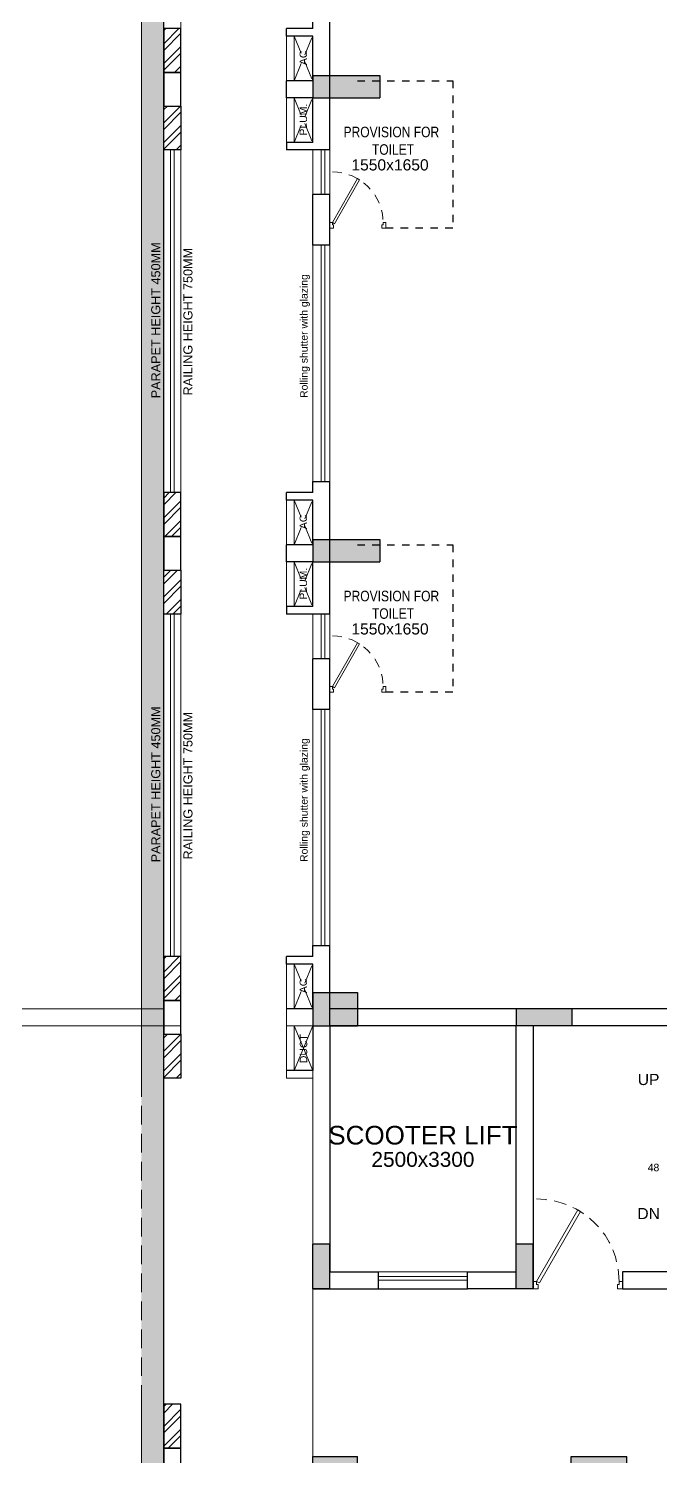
# Model space of a CAD drawing. Header units: metres. Extents: x 9819 to 10514, y 4405 to 4599.
# Drawn here: x 10268.53 to 10277.01, y 4458.23 to 4477.4 of the extents above; entities that cross this region are included whole.
import ezdxf
from ezdxf.enums import TextEntityAlignment as Align

# ---------------------------------------------------------------- set-up
doc = ezdxf.new("R2010")
doc.units = ezdxf.units.M
doc.header["$MEASUREMENT"] = 0
doc.linetypes.add('DASHED2', pattern=[0.375, 0.25, -0.125])
doc.linetypes.add('HIDDEN', pattern=[0.375, 0.25, -0.125])
for name, color, linetype, lineweight in [('A_BUP AREA', 2, 'Continuous', 25), ('A_CONC', 1, 'Continuous', 30), ('A_DOOR-WIN', 23, 'Continuous', 9), ('A_DOTTED', 8, 'HIDDEN', 0), ('A_ELE 0.15', 252, 'Continuous', 15), ('A_GLAZE', 140, 'Continuous', 5), ('A_LEDGE', 252, 'Continuous', 15), ('A_SILL 0.09', 9, 'Continuous', 9), ('A_SILL 0.25', 25, 'Continuous', 15), ('A_STAIRS', 21, 'Continuous', 9), ('A_TEXT', 7, 'Continuous', 5), ('A_WALL', 7, 'Continuous', 30), ('A_Wall Hatch', 8, 'Continuous', 5), ('Doorline', 251, 'DASHED2', 13), ('ELE .15', 8, 'Continuous', 15)]:
    doc.layers.add(name, color=color, linetype=linetype, lineweight=lineweight)
doc.layers.add('A_COL. NO', color=4, linetype='Continuous')
doc.layers.add('STRU. COL.', color=1, linetype='Continuous')
doc.layers.get('A_COL. NO').off()
doc.styles.add('A', font='ARIALN.TTF')
doc.styles.get("Standard").update_dxf_attribs({"font": 'arial.ttf'})

# ---------------------------------------------------------------- blocks, each defined once
blk = doc.blocks.new('D 750')
at = {"layer": 'A_DOOR-WIN'}
for points in [[(-0.372, 0.665), (-0.035, 0.075), (-0.063, 0.059), (-0.4, 0.649)], [(-0.75, 0.075), (-0.75, 0), (-0.7, 0), (-0.7, 0.043), (-0.715, 0.043), (-0.715, 0.075)], [(0, 0.075), (0, 0), (-0.05, 0), (-0.05, 0.043), (-0.035, 0.043), (-0.035, 0.075)]]:
    blk.add_lwpolyline(points, close=True, dxfattribs=at)
at = {"layer": 'Doorline', "ltscale": 0.5}
blk.add_arc((-0.035, 0.075), 0.68, 90, 180, dxfattribs=at)
blk = doc.blocks.new('Typical shops 2nd')
at = {"layer": 'A_DOOR-WIN'}
for p, q in [((0.465, -5.38), (0.465, -2.21)), ((0.515, -5.38), (0.515, -2.21))]:
    blk.add_line(p, q, dxfattribs=at)
at = {"layer": 'A_DOTTED'}
for p, q in [((0.1, -0.83), (0.35, -0.23)), ((0.1, -0.23), (0.35, -0.83)), ((0.1, -6.23), (0.35, -5.63)), ((0.1, -5.63), (0.35, -6.23))]:
    blk.add_line(p, q, dxfattribs=at)
at = {"layer": 'A_GLAZE'}
for p, q in [((0.465, -1.53), (0.465, -0.93)), ((0.515, -1.53), (0.515, -0.93))]:
    blk.add_line(p, q, dxfattribs=at)
at = {"layer": 'A_LEDGE'}
for p, q in [((0, -0.83), (0, -0.23)), ((0.1, -0.83), (0.1, -0.23)), ((0, -5.63), (0, -6.23)), ((0.1, -5.63), (0.1, -6.23))]:
    blk.add_line(p, q, dxfattribs=at)
at = {"layer": 'A_SILL 0.09'}
for p, q in [((0.35, -1.53), (0.35, -0.93)), ((0.58, -1.53), (0.58, -0.93)), ((0.35, -5.38), (0.35, -2.21)), ((0.58, -2.21), (0.58, -5.38))]:
    blk.add_line(p, q, dxfattribs=at)
at = {"layer": 'A_WALL'}
for p, q in [((0, -0.23), (0, 0)), ((0.35, -0.23), (0, -0.23)), ((0.35, -0.83), (0.35, -0.23)), ((0.58, -0.93), (0.58, -0.23)), ((0.35, -0.83), (0, -0.83)), ((0, -0.83), (0, -0.93)), ((0.58, -0.93), (0, -0.93)), ((0.35, -2.21), (0.35, -1.53)), ((0.58, -1.53), (0.35, -1.53)), ((0.58, -2.21), (0.58, -1.53)), ((0.58, -2.21), (0.35, -2.21)), ((0.35, -5.53), (0, -5.53)), ((0, -5.63), (0, -5.53)), ((0.35, -5.53), (0.35, -5.38)), ((0.35, -5.38), (0.58, -5.38)), ((0.58, -6.46), (0.58, -5.38)), ((0.35, -5.63), (0, -5.63)), ((0.35, -6.23), (0.35, -5.63)), ((0.35, -6.23), (0, -6.23))]:
    blk.add_line(p, q, dxfattribs=at)
at = {"layer": 'A_WALL', "color": 252, "linetype": 'DASHED2', "ltscale": 0.3, "true_color": 0x939598}
blk.add_lwpolyline([(0.95, 0), (2.23, 0), (2.23, -1.98), (1.33, -1.98)], dxfattribs=at)
at = {"layer": 'A_DOOR-WIN', "xscale": -1}
blk.add_blockref('D 750', (0.58, -1.98), dxfattribs=at)
at = {"insert": (0.419, -0.618), "char_height": 0.1411, "width": 1.97366, "attachment_point": 1, "style": 'A'}
blk.add_mtext('\\pxqc;PROVISION FOR\\P TOILET ', dxfattribs=at)
at = {"layer": 'A_TEXT'}
for s, p in [('PLUM.', (0.274, -0.523)), ('Rolling shutter with glazing', (0.282, -3.428)), ('AC', (0.274, -5.923))]:
    blk.add_text(s, height=0.1, rotation=90, dxfattribs=at).set_placement(p, align=Align.CENTER)
blk.add_text('1550x1650', height=0.15, dxfattribs=at).set_placement((1.388, -1.205), align=Align.CENTER)
blk = doc.blocks.new('D-900')
at = {"layer": 'A_DOOR-WIN'}
for points in [[(0.45, 0.794), (0.035, 0.075), (0.063, 0.059), (0.478, 0.778)], [(0, 0.075), (0, 0), (0.05, 0), (0.05, 0.043), (0.035, 0.043), (0.035, 0.075)], [(0.9, 0.075), (0.9, 0), (0.85, 0), (0.85, 0.043), (0.865, 0.043), (0.865, 0.075)]]:
    blk.add_lwpolyline(points, close=True, dxfattribs=at)
at = {"layer": 'Doorline', "ltscale": 0.5}
blk.add_arc((0.035, 0.075), 0.83, 0, 90, dxfattribs=at)
blk = doc.blocks.new('col')
at = {"linetype": 'Continuous'}
blk.add_hatch(color=256, dxfattribs=at).paths.add_polyline_path([(0, 0), (1, 0), (1, 1), (0, 1), (0, 0)])
at = {"linetype": 'Continuous', "lineweight": 25}
for p, q in [((0, 1), (1, 1)), ((0, 1), (0, 0)), ((1, 1), (1, 0)), ((0, 0), (1, 0))]:
    blk.add_line(p, q, dxfattribs=at)
blk = doc.blocks.new('WING-E REVISED COLU.')
at = {"layer": 'STRU. COL.', "zscale": 0.23}
for p, xscale, yscale in [((5452.425, -8854.626), 0.9, 0.3), ((5452.425, -8860.856), 0.9, 0.3), ((5452.425, -8867.086), 0.6, 0.45)]:
    blk.add_blockref('col', p, dxfattribs=dict(at, xscale=xscale, yscale=yscale))
for p, xscale, yscale, rotation in [((5455.155, -8866.856), 0.23, 0.75, 270), ((5452.425, -8870.616), -0.6, 0.23, 270), ((5455.155, -8870.616), -0.6, 0.23, 270), ((5452.425, -8872.866), -0.6, 0.45, 180), ((5455.893, -8872.866), -0.75, 0.23, 180)]:
    blk.add_blockref('col', p, dxfattribs=dict(at, xscale=xscale, yscale=yscale, rotation=rotation))
blk = doc.blocks.new('A$C682559e5')
at = {"lineweight": 30, "true_color": 0x636466}
h = blk.add_hatch(dxfattribs=at)
h.set_pattern_fill('ANSI32', color=251, scale=0.5)
h.set_pattern_definition([(45, (-9910.29707, -4328.92705), (-0.1325825215, 0.1325825215), []), (45, (-9910.20869, -4328.92705), (-0.1325825215, 0.1325825215), [])])
h.paths.add_polyline_path([(-1.89, 78.31), (-1.89, 78.08), (-0.23, 78.08), (-0.23, 76.42), (0, 76.42), (0, 78.31)])
h.paths.add_polyline_path([(0, 75.38), (0, 75.97), (-0.23, 75.97), (-0.23, 75.38)])
h.paths.add_polyline_path([(0, 64.55), (0, 63.96), (-0.23, 63.96), (-0.23, 64.55)])
h.paths.add_polyline_path([(0, 62.92), (0, 63.51), (-0.23, 63.51), (-0.23, 62.92)])
h.paths.add_polyline_path([(0, 58.32), (0, 57.73), (-0.23, 57.73), (-0.23, 58.32)])
h.paths.add_polyline_path([(0, 56.69), (0, 57.28), (-0.23, 57.28), (-0.23, 56.69)])
h.paths.add_polyline_path([(0, 52.09), (0, 51.5), (-0.23, 51.5), (-0.23, 52.09)])
h.paths.add_polyline_path([(0, 50.46), (0, 51.05), (-0.23, 51.05), (-0.23, 50.46)])
h.paths.add_polyline_path([(0, 45.86), (0, 45.27), (-0.23, 45.27), (-0.23, 45.86)])
h.paths.add_polyline_path([(0, 44.23), (0, 44.82), (-0.23, 44.82), (-0.23, 44.23)])
h.paths.add_polyline_path([(0, 39.63), (0, 39.04), (-0.23, 39.04), (-0.23, 39.63)])
h.paths.add_polyline_path([(0, 38), (0, 38.59), (-0.23, 38.59), (-0.23, 38)])
h.paths.add_polyline_path([(0, 33.62), (0, 33.03), (-0.23, 33.03), (-0.23, 33.62)])
h.paths.add_polyline_path([(0, 31.99), (0, 32.58), (-0.23, 32.58), (-0.23, 31.99)])
h.paths.add_polyline_path([(0, 25.76), (0, 26.35), (-0.23, 26.35), (-0.23, 25.76)])
h.paths.add_polyline_path([(0, 27.39), (0, 26.8), (-0.23, 26.8), (-0.23, 27.39)])
h.paths.add_polyline_path([(0, 21.16), (0, 20.57), (-0.23, 20.57), (-0.23, 21.16)])
h.paths.add_polyline_path([(0, 19.53), (0, 20.12), (-0.23, 20.12), (-0.23, 19.53)])
h.paths.add_polyline_path([(0, 13.3), (0, 13.89), (-0.23, 13.89), (-0.23, 13.3)])
h.paths.add_polyline_path([(0, 14.93), (0, 14.34), (-0.23, 14.34), (-0.23, 14.93)])
h.paths.add_polyline_path([(0, 7.09), (0, 8.27), (-0.23, 8.27), (-0.23, 7.09)])
h.paths.add_polyline_path([(-1.89, 0), (-1.89, 0.23), (-0.23, 0.23), (-0.23, 1.89), (0, 1.89), (0, 0)])
h.paths.add_polyline_path([(-2.93, 0), (-2.34, 0), (-2.34, 0.23), (-2.93, 0.23)])
h.paths.add_polyline_path([(-8.72, 0), (-9.31, 0), (-9.31, 0.23), (-8.72, 0.23)])
h.paths.add_polyline_path([(-10.35, 0), (-9.76, 0), (-9.76, 0.23), (-10.35, 0.23)])
h.paths.add_polyline_path([(-25.19, 0), (-24.6, 0), (-24.6, 0.23), (-25.19, 0.23)])
h.paths.add_polyline_path([(-23.56, 0), (-24.15, 0), (-24.15, 0.23), (-23.56, 0.23)])
h.paths.add_polyline_path([(-17.77, 0), (-17.18, 0), (-17.18, 0.23), (-17.77, 0.23)])
h.paths.add_polyline_path([(-16.14, 0), (-16.73, 0), (-16.73, 0.23), (-16.14, 0.23)])
h.paths.add_polyline_path([(-32.02, 0), (-32.02, 0.23), (-33.68, 0.23), (-33.68, 1.89), (-33.91, 1.89), (-33.91, 0)])
h.paths.add_polyline_path([(-31.57, 0), (-30.98, 0), (-30.98, 0.23), (-31.57, 0.23)])
h.paths.add_polyline_path([(-33.91, 7.09), (-33.91, 8.27), (-33.68, 8.27), (-33.68, 7.09)])
h.paths.add_polyline_path([(-33.91, 13.3), (-33.91, 13.89), (-33.68, 13.89), (-33.68, 13.3)])
h.paths.add_polyline_path([(-33.91, 14.93), (-33.91, 14.34), (-33.68, 14.34), (-33.68, 14.93)])
h.paths.add_polyline_path([(-33.91, 19.53), (-33.91, 20.12), (-33.68, 20.12), (-33.68, 19.53)])
h.paths.add_polyline_path([(-33.91, 21.16), (-33.91, 20.57), (-33.68, 20.57), (-33.68, 21.16)])
h.paths.add_polyline_path([(-33.91, 25.76), (-33.91, 26.35), (-33.68, 26.35), (-33.68, 25.76)])
h.paths.add_polyline_path([(-33.91, 27.39), (-33.91, 26.8), (-33.68, 26.8), (-33.68, 27.39)])
h.paths.add_polyline_path([(-33.91, 31.99), (-33.91, 32.58), (-33.68, 32.58), (-33.68, 31.99)])
h.paths.add_polyline_path([(-33.91, 33.62), (-33.91, 33.03), (-33.68, 33.03), (-33.68, 33.62)])
h.paths.add_polyline_path([(-33.91, 38), (-33.91, 38.59), (-33.68, 38.59), (-33.68, 38)])
h.paths.add_polyline_path([(-33.91, 39.63), (-33.91, 39.04), (-33.68, 39.04), (-33.68, 39.63)])
h.paths.add_polyline_path([(-33.91, 44.23), (-33.91, 44.82), (-33.68, 44.82), (-33.68, 44.23)])
h.paths.add_polyline_path([(-33.91, 45.86), (-33.91, 45.27), (-33.68, 45.27), (-33.68, 45.86)])
h.paths.add_polyline_path([(-33.91, 50.46), (-33.91, 51.05), (-33.68, 51.05), (-33.68, 50.46)])
h.paths.add_polyline_path([(-33.91, 52.09), (-33.91, 51.5), (-33.68, 51.5), (-33.68, 52.09)])
h.paths.add_polyline_path([(-33.91, 56.69), (-33.91, 57.28), (-33.68, 57.28), (-33.68, 56.69)])
h.paths.add_polyline_path([(-33.91, 58.32), (-33.91, 57.73), (-33.68, 57.73), (-33.68, 58.32)])
h.paths.add_polyline_path([(-33.91, 62.92), (-33.91, 63.51), (-33.68, 63.51), (-33.68, 62.92)])
h.paths.add_polyline_path([(-33.91, 64.55), (-33.91, 63.96), (-33.68, 63.96), (-33.68, 64.55)])
h.paths.add_polyline_path([(-33.91, 75.38), (-33.91, 75.97), (-33.68, 75.97), (-33.68, 75.38)])
h.paths.add_polyline_path([(-32.02, 78.31), (-32.02, 78.08), (-33.68, 78.08), (-33.68, 76.42), (-33.91, 76.42), (-33.91, 78.31)])
at = {"layer": 'A_CONC'}
for points in [[(0, 39.04), (-0.23, 39.04), (-0.23, 38.59), (0, 38.59)], [(0, 33.03), (-0.23, 33.03), (-0.23, 32.58), (0, 32.58)], [(0, 26.8), (-0.23, 26.8), (-0.23, 26.35), (0, 26.35)], [(0, 20.57), (-0.23, 20.57), (-0.23, 20.12), (0, 20.12)]]:
    blk.add_lwpolyline(points, close=True, dxfattribs=at)
at = {"layer": 'A_WALL'}
for points in [[(0, 38), (0, 38.59), (-0.23, 38.59), (-0.23, 38)], [(0, 33.62), (0, 33.03), (-0.23, 33.03), (-0.23, 33.62)], [(0, 31.99), (0, 32.58), (-0.23, 32.58), (-0.23, 31.99)], [(0, 27.39), (0, 26.8), (-0.23, 26.8), (-0.23, 27.39)], [(0, 25.76), (0, 26.35), (-0.23, 26.35), (-0.23, 25.76)], [(0, 21.16), (0, 20.57), (-0.23, 20.57), (-0.23, 21.16)], [(0, 19.53), (0, 20.12), (-0.23, 20.12), (-0.23, 19.53)]]:
    blk.add_lwpolyline(points, close=True, dxfattribs=at)
blk = doc.blocks.new('A$C71813cf5')
at = {"transparency": 33554493}
h = blk.add_hatch(color=256, dxfattribs=at)
h.dxf.hatch_style = 1
h.paths.add_polyline_path([(2.3, 2.3), (-32.21, 2.3), (-32.21, -76.61), (2.3, -76.61)])
h.paths.add_polyline_path([(2, 2), (-31.91, 2), (-31.91, -76.31), (2, -76.31)], flags=16)
blk.add_lwpolyline([(2.3, -31.62), (2.3, 2.3), (-32.21, 2.3), (-32.21, -31.62)])
at = {"layer": 'A_ELE 0.15', "color": 7, "true_color": 0xffffff}
blk.add_lwpolyline([(-32.21, -36), (-32.21, -76.61), (2.3, -76.61), (2.3, -36)], dxfattribs=at)
at = {"layer": 'A_GLAZE', "elevation": 0}
blk.add_lwpolyline([(-31.77, -19.16), (-31.82, -19.16), (-31.82, -23.76), (-31.77, -23.76)], close=True, dxfattribs=at)
at = {"layer": 'A_GLAZE'}
blk.add_lwpolyline([(-31.77, -25.39), (-31.82, -25.39), (-31.82, -29.99), (-31.77, -29.99)], close=True, dxfattribs=at)
at = {"layer": 'A_SILL 0.25'}
blk.add_line((-31.91, -36), (-31.91, -31.62), dxfattribs=at)
for points in [[(1.77, -31.62), (1.77, 1.77), (-31.68, 1.77), (-31.68, -31.62)], [(-31.68, -36), (-31.68, -76.08), (-0.34, -76.08), (1.77, -76.08), (1.77, -36)]]:
    blk.add_lwpolyline(points, dxfattribs=at)
at = {"layer": 'A_TEXT', "color": 32, "true_color": 0xcd6928}
blk.add_lwpolyline([(-31.91, -36), (-31.91, -76.31), (2, -76.31), (2, 2), (-31.91, 2), (-31.91, -31.62)], dxfattribs=at)
at = {"layer": 'ELE .15', "color": 7, "linetype": 'DASHED2', "true_color": 0xffffff}
blk.add_line((-32.21, -31.62), (-32.21, -36), dxfattribs=at)
at = {"rotation": 180}
blk.add_blockref('A$C682559e5', (-31.91, 2), dxfattribs=at)
at = {"layer": 'A_TEXT', "color": 32, "true_color": 0xcd6928, "char_height": 0.1215, "attachment_point": 1, "rotation": 90}
for insert in [(-32.078, -22.494), (-32.078, -28.724, 0)]:
    blk.add_mtext_dynamic_manual_height_columns('PARAPET HEIGHT 450MM', width=3.42392, gutter_width=0.931, heights=[0], dxfattribs=dict(at, insert=insert))
at = {"layer": 'A_TEXT', "color": 4, "char_height": 0.1215, "attachment_point": 1, "rotation": 90}
for insert in [(-31.646, -22.455), (-31.646, -28.685, 0)]:
    blk.add_mtext_dynamic_manual_height_columns('RAILING HEIGHT 750MM', width=3.42392, gutter_width=0.931, heights=[0], dxfattribs=dict(at, insert=insert))

msp = doc.modelspace()

# ---------------------------------------------------------------- linework, layer by layer
at = {"layer": 'A_BUP AREA'}
msp.add_lwpolyline([(10270.3464, 4496.9328), (10304.2564, 4496.9328), (10304.2564, 4418.6228), (10270.3464, 4418.6228)], close=True, dxfattribs=at)
at = {"layer": 'A_DOOR-WIN'}
for p, q in [((10274.4264, 4460.6478), (10273.2264, 4460.6478)), ((10274.4264, 4460.5978), (10273.2264, 4460.5978))]:
    msp.add_line(p, q, dxfattribs=at)
at = {"layer": 'A_SILL 0.09'}
msp.add_line((10273.2264, 4460.7128), (10274.4264, 4460.7128), dxfattribs=at)
msp.add_lwpolyline([(10272.3464, 4463.3128), (10272.3464, 4460.4828), (10272.3464, 4458.2328)], dxfattribs=at)
at = {"layer": 'A_SILL 0.25'}
for points in [[(10226.6364, 4424.8528), (10224.6364, 4424.8528), (10224.6364, 4496.9328), (10258.5464, 4496.9328), (10258.5464, 4464.2428), (10270.3464, 4464.2428), (10270.3464, 4496.9328), (10304.2564, 4496.9328), (10304.2564, 4464.2428), (10316.0564, 4464.2428), (10316.0564, 4496.9328), (10349.9664, 4496.9328), (10349.9664, 4418.6228), (10347.9664, 4418.6228)], [(10226.6364, 4425.0828), (10224.8664, 4425.0828), (10224.8664, 4496.7028), (10258.3164, 4496.7028), (10258.3164, 4464.0128), (10270.5764, 4464.0128), (10270.5764, 4496.7028), (10304.0264, 4496.7028), (10304.0264, 4464.0128), (10316.2864, 4464.0128), (10316.2864, 4496.7028), (10349.7364, 4496.7028), (10349.7364, 4418.8528), (10347.9664, 4418.8528)]]:
    msp.add_lwpolyline(points, dxfattribs=at)
at = {"layer": 'A_WALL'}
for p, q in [((10302.0264, 4464.2428), (10272.5764, 4464.2428)), ((10272.3464, 4460.4828), (10273.2264, 4460.4828))]:
    msp.add_line(p, q, dxfattribs=at)
for points in [[(10272.3464, 4464.0128), (10272.3464, 4463.4128), (10271.9964, 4463.4128)], [(10281.8364, 4464.0128), (10275.3064, 4464.0128), (10275.3064, 4460.4828), (10274.4264, 4460.4828)], [(10281.8364, 4460.7128), (10276.5064, 4460.7128), (10276.5064, 4460.4828), (10284.3864, 4460.4828)]]:
    msp.add_lwpolyline(points, dxfattribs=at)
msp.add_lwpolyline([(10275.0764, 4460.7128), (10275.0764, 4464.0128), (10272.5764, 4464.0128), (10272.5764, 4460.7128), (10273.2264, 4460.7128), (10273.2264, 4460.4828), (10274.4264, 4460.4828), (10274.4264, 4460.7128)], close=True, dxfattribs=at)
at = {"layer": 'A_Wall Hatch'}
msp.add_lwpolyline([(10271.9964, 4464.2428), (10271.9964, 4464.0128), (10272.3464, 4464.0128), (10272.0964, 4463.4128), (10272.0964, 4464.0128), (10272.3464, 4463.4128), (10272.3464, 4463.3128), (10271.9964, 4463.3128), (10271.9964, 4463.4128), (10271.9964, 4464.0128)], dxfattribs=at)

# ---------------------------------------------------------------- block references
at = {"layer": 'A_COL. NO'}
msp.add_blockref('WING-E REVISED COLU.', (4819.9212, 13331.0986), dxfattribs=at)
at = {"layer": 'A_DOOR-WIN', "xscale": 1.333333333270275, "yscale": 1.333333333270275, "zscale": 1.333333333270275}
msp.add_blockref('D-900', (10275.3064, 4460.4828), dxfattribs=at)
at = {"layer": 'A_SILL 0.25'}
msp.add_blockref('A$C71813cf5', (10302.2564, 4494.9328), dxfattribs=at)
at = {"layer": 'A_Wall Hatch'}
for p in [(10271.9964, 4482.9328), (10271.9964, 4476.7028), (10271.9964, 4470.4728)]:
    msp.add_blockref('Typical shops 2nd', p, dxfattribs=at)

# ---------------------------------------------------------------- texts
at = {"layer": 'A_STAIRS'}
msp.add_text('48', height=0.1, dxfattribs=at).set_placement((10276.9994, 4462.0617), align=Align.RIGHT)
at = {"layer": 'A_TEXT'}
msp.add_text('DUCT', height=0.1, rotation=90, dxfattribs=at).set_placement((10272.2726, 4463.7072), align=Align.CENTER)
for s, height, p in [('UP', 0.15, (10276.8562, 4463.2188)), ('SCOOTER LIFT', 0.25, (10273.8264, 4462.4208)), ('2500x3300', 0.2, (10273.8264, 4462.1208)), ('DN', 0.15, (10276.8562, 4461.4188))]:
    msp.add_text(s, height=height, dxfattribs=at).set_placement(p, align=Align.CENTER)

doc.saveas('drawing.dxf')
